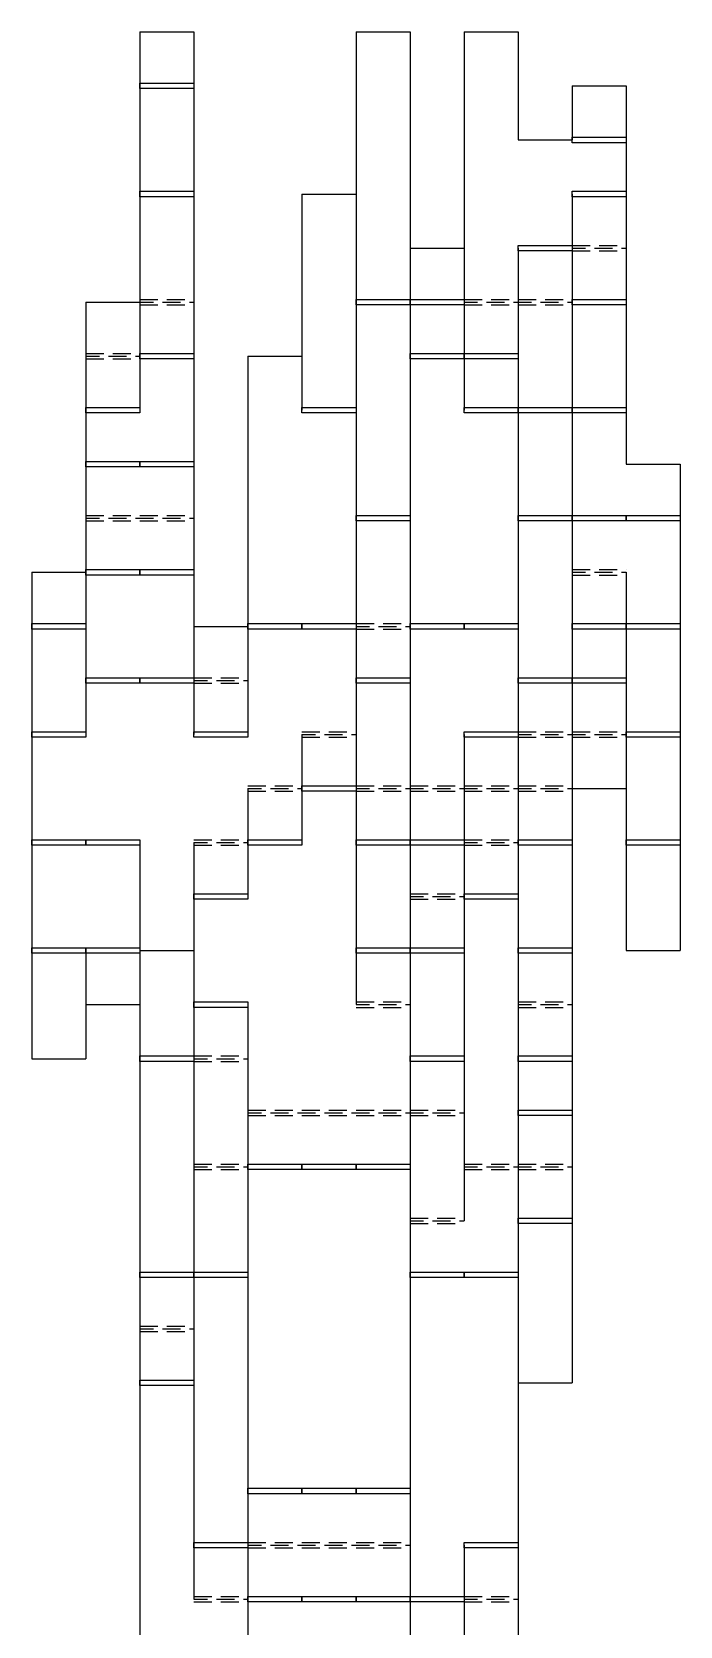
# Model space of a CAD drawing. Header units: millimetres. Extents: x 0 to 133, y 0 to 594.
# Drawn here: x 9.5 to 123.3, y 314.2 to 594 of the extents above; entities that cross this region are included whole.
import ezdxf

# ---------------------------------------------------------------- set-up
doc = ezdxf.new("R2010")
doc.units = ezdxf.units.MM
for name, color, linetype in [('CUT', 3, 'CONTINUOUS'), ('MOUNTAIN_FOLD', 1, 'CONTINUOUS'), ('VALLEY_FOLD', 5, 'CONTINUOUS')]:
    doc.layers.add(name, color=color, linetype=linetype)

msp = doc.modelspace()

# ---------------------------------------------------------------- linework, layer by layer
at = {"layer": 'CUT'}
for p, q in [((28.449, 593.98), (28.449, 584.497)), ((28.449, 593.98), (37.932, 593.98)), ((37.932, 593.98), (37.932, 584.497)), ((66.381, 593.98), (66.381, 584.497)), ((66.381, 593.98), (75.864, 593.98)), ((75.864, 593.98), (75.864, 584.497)), ((85.347, 593.98), (94.83, 593.98)), ((85.347, 593.98), (85.347, 584.497)), ((94.83, 593.98), (94.83, 584.497)), ((28.449, 584.497), (28.449, 575.014)), ((37.932, 584.497), (37.932, 575.014)), ((66.381, 584.497), (66.381, 575.014)), ((75.864, 584.497), (75.864, 575.014)), ((85.347, 584.497), (85.347, 575.014)), ((94.83, 584.497), (94.83, 575.014)), ((104.313, 584.497), (113.796, 584.497)), ((104.313, 584.497), (104.313, 575.014)), ((113.796, 584.497), (113.796, 575.014)), ((28.449, 575.014), (28.449, 565.531)), ((37.932, 575.014), (37.932, 565.531)), ((66.381, 575.014), (66.381, 565.531)), ((75.864, 575.014), (75.864, 565.531)), ((85.347, 575.014), (85.347, 565.531)), ((94.83, 575.014), (104.313, 575.014)), ((113.796, 575.014), (113.796, 565.531)), ((28.449, 565.531), (28.449, 556.048)), ((37.932, 565.531), (37.932, 556.048)), ((56.898, 565.531), (66.381, 565.531)), ((56.898, 565.531), (56.898, 556.048)), ((66.381, 565.531), (66.381, 556.048)), ((75.864, 565.531), (75.864, 556.048)), ((85.347, 565.531), (85.347, 556.048)), ((104.313, 565.531), (104.313, 556.048)), ((113.796, 565.531), (113.796, 556.048)), ((28.449, 556.048), (28.449, 546.565)), ((37.932, 556.048), (37.932, 546.565)), ((56.898, 556.048), (56.898, 546.565)), ((66.381, 556.048), (66.381, 546.565)), ((75.864, 556.048), (75.864, 546.565)), ((75.864, 556.048), (85.347, 556.048)), ((85.347, 556.048), (85.347, 546.565)), ((94.83, 556.048), (94.83, 546.565)), ((104.313, 556.048), (104.313, 546.565)), ((113.796, 556.048), (113.796, 546.565)), ((18.966, 546.565), (28.449, 546.565)), ((18.966, 546.565), (18.966, 537.082)), ((28.449, 546.565), (28.449, 537.082)), ((37.932, 546.565), (37.932, 537.082)), ((56.898, 546.565), (56.898, 537.082)), ((66.381, 546.565), (66.381, 537.082)), ((75.864, 546.565), (75.864, 537.082)), ((85.347, 546.565), (85.347, 537.082)), ((94.83, 546.565), (94.83, 537.082)), ((104.313, 546.565), (104.313, 537.082)), ((113.796, 546.565), (113.796, 537.082)), ((18.966, 537.082), (18.966, 527.599)), ((28.449, 537.082), (28.449, 527.599)), ((37.932, 537.082), (37.932, 527.599)), ((47.415, 537.082), (56.898, 537.082)), ((47.415, 537.082), (47.415, 527.599)), ((56.898, 537.082), (56.898, 527.599)), ((66.381, 537.082), (66.381, 527.599)), ((75.864, 537.082), (75.864, 527.599)), ((85.347, 537.082), (85.347, 527.599)), ((94.83, 537.082), (94.83, 527.599)), ((104.313, 537.082), (104.313, 527.599)), ((113.796, 537.082), (113.796, 527.599)), ((18.966, 527.599), (18.966, 518.116)), ((37.932, 527.599), (37.932, 518.116)), ((47.415, 527.599), (47.415, 518.116)), ((66.381, 527.599), (66.381, 518.116)), ((75.864, 527.599), (75.864, 518.116)), ((94.83, 527.599), (94.83, 518.116)), ((104.313, 527.599), (104.313, 518.116)), ((113.796, 527.599), (113.796, 518.116)), ((18.966, 518.116), (18.966, 508.633)), ((37.932, 518.116), (37.932, 508.633)), ((47.415, 518.116), (47.415, 508.633)), ((66.381, 518.116), (66.381, 508.633)), ((75.864, 518.116), (75.864, 508.633)), ((94.83, 518.116), (94.83, 508.633)), ((104.313, 518.116), (104.313, 508.633)), ((113.796, 518.116), (123.279, 518.116)), ((123.279, 518.116), (123.279, 508.633)), ((18.966, 508.633), (18.966, 499.15)), ((37.932, 508.633), (37.932, 499.15)), ((47.415, 508.633), (47.415, 499.15)), ((66.381, 508.633), (66.381, 499.15)), ((75.864, 508.633), (75.864, 499.15)), ((94.83, 508.633), (94.83, 499.15)), ((104.313, 508.633), (104.313, 499.15)), ((123.279, 508.633), (123.279, 499.15)), ((9.483, 499.15), (9.483, 489.667)), ((9.483, 499.15), (18.966, 499.15)), ((18.966, 499.15), (18.966, 489.667)), ((37.932, 499.15), (37.932, 489.667)), ((47.415, 499.15), (47.415, 489.667)), ((66.381, 499.15), (66.381, 489.667)), ((75.864, 499.15), (75.864, 489.667)), ((94.83, 499.15), (94.83, 489.667)), ((104.313, 499.15), (104.313, 489.667)), ((113.796, 499.15), (113.796, 489.667)), ((123.279, 499.15), (123.279, 489.667)), ((9.483, 489.667), (9.483, 480.184)), ((18.966, 489.667), (18.966, 480.184)), ((37.932, 489.667), (47.415, 489.667)), ((37.932, 489.667), (37.932, 480.184)), ((47.415, 489.667), (47.415, 480.184)), ((66.381, 489.667), (66.381, 480.184)), ((75.864, 489.667), (75.864, 480.184)), ((94.83, 489.667), (94.83, 480.184)), ((104.313, 489.667), (104.313, 480.184)), ((113.796, 489.667), (113.796, 480.184)), ((123.279, 489.667), (123.279, 480.184)), ((9.483, 480.184), (9.483, 470.701)), ((18.966, 480.184), (18.966, 470.701)), ((37.932, 480.184), (37.932, 470.701)), ((47.415, 480.184), (47.415, 470.701)), ((66.381, 480.184), (66.381, 470.701)), ((75.864, 480.184), (75.864, 470.701)), ((94.83, 480.184), (94.83, 470.701)), ((104.313, 480.184), (104.313, 470.701)), ((113.796, 480.184), (113.796, 470.701)), ((123.279, 480.184), (123.279, 470.701)), ((9.483, 470.701), (9.483, 461.218)), ((56.898, 470.701), (56.898, 461.218)), ((66.381, 470.701), (66.381, 461.218)), ((75.864, 470.701), (75.864, 461.218)), ((85.347, 470.701), (85.347, 461.218)), ((94.83, 470.701), (94.83, 461.218)), ((104.313, 470.701), (104.313, 461.218)), ((113.796, 470.701), (113.796, 461.218)), ((123.279, 470.701), (123.279, 461.218)), ((9.483, 461.218), (9.483, 451.735)), ((47.415, 461.218), (47.415, 451.735)), ((56.898, 461.218), (56.898, 451.735)), ((66.381, 461.218), (66.381, 451.735)), ((75.864, 461.218), (75.864, 451.735)), ((85.347, 461.218), (85.347, 451.735)), ((94.83, 461.218), (94.83, 451.735)), ((104.313, 461.218), (113.796, 461.218)), ((104.313, 461.218), (104.313, 451.735)), ((113.796, 461.218), (113.796, 451.735)), ((123.279, 461.218), (123.279, 451.735)), ((9.483, 451.735), (9.483, 442.252)), ((28.449, 451.735), (28.449, 442.252)), ((37.932, 451.735), (37.932, 442.252)), ((47.415, 451.735), (47.415, 442.252)), ((66.381, 451.735), (66.381, 442.252)), ((75.864, 451.735), (75.864, 442.252)), ((85.347, 451.735), (85.347, 442.252)), ((94.83, 451.735), (94.83, 442.252)), ((104.313, 451.735), (104.313, 442.252)), ((113.796, 451.735), (113.796, 442.252)), ((123.279, 451.735), (123.279, 442.252)), ((9.483, 442.252), (9.483, 432.769)), ((28.449, 442.252), (28.449, 432.769)), ((37.932, 442.252), (37.932, 432.769)), ((66.381, 442.252), (66.381, 432.769)), ((75.864, 442.252), (75.864, 432.769)), ((85.347, 442.252), (85.347, 432.769)), ((94.83, 442.252), (94.83, 432.769)), ((104.313, 442.252), (104.313, 432.769)), ((113.796, 442.252), (113.796, 432.769)), ((123.279, 442.252), (123.279, 432.769)), ((9.483, 432.769), (9.483, 423.286)), ((18.966, 432.769), (18.966, 423.286)), ((28.449, 432.769), (28.449, 423.286)), ((28.449, 432.769), (37.932, 432.769)), ((37.932, 432.769), (37.932, 423.286)), ((66.381, 432.769), (66.381, 423.286)), ((75.864, 432.769), (75.864, 423.286)), ((85.347, 432.769), (85.347, 423.286)), ((94.83, 432.769), (94.83, 423.286)), ((104.313, 432.769), (104.313, 423.286)), ((113.796, 432.769), (123.279, 432.769)), ((9.483, 423.286), (9.483, 413.803)), ((18.966, 423.286), (18.966, 413.803)), ((18.966, 423.286), (28.449, 423.286)), ((28.449, 423.286), (28.449, 413.803)), ((37.932, 423.286), (37.932, 413.803)), ((47.415, 423.286), (47.415, 413.803)), ((75.864, 423.286), (75.864, 413.803)), ((85.347, 423.286), (85.347, 413.803)), ((94.83, 423.286), (94.83, 413.803)), ((104.313, 423.286), (104.313, 413.803)), ((9.483, 413.803), (18.966, 413.803)), ((28.449, 413.803), (28.449, 404.32)), ((37.932, 413.803), (37.932, 404.32)), ((47.415, 413.803), (47.415, 404.32)), ((75.864, 413.803), (75.864, 404.32)), ((85.347, 413.803), (85.347, 404.32)), ((94.83, 413.803), (94.83, 404.32)), ((104.313, 413.803), (104.313, 404.32)), ((28.449, 404.32), (28.449, 394.837)), ((37.932, 404.32), (37.932, 394.837)), ((47.415, 404.32), (47.415, 394.837)), ((75.864, 404.32), (75.864, 394.837)), ((85.347, 404.32), (85.347, 394.837)), ((94.83, 404.32), (94.83, 394.837)), ((104.313, 404.32), (104.313, 394.837)), ((28.449, 394.837), (28.449, 385.354)), ((37.932, 394.837), (37.932, 385.354)), ((47.415, 394.837), (47.415, 385.354)), ((75.864, 394.837), (75.864, 385.354)), ((85.347, 394.837), (85.347, 385.354)), ((94.83, 394.837), (94.83, 385.354)), ((104.313, 394.837), (104.313, 385.354)), ((28.449, 385.354), (28.449, 375.871)), ((37.932, 385.354), (37.932, 375.871)), ((47.415, 385.354), (47.415, 375.871)), ((75.864, 385.354), (75.864, 375.871)), ((94.83, 385.354), (94.83, 375.871)), ((104.313, 385.354), (104.313, 375.871)), ((28.449, 375.871), (28.449, 366.388)), ((37.932, 375.871), (37.932, 366.388)), ((47.415, 375.871), (47.415, 366.388)), ((75.864, 375.871), (75.864, 366.388)), ((94.83, 375.871), (94.83, 366.388)), ((104.313, 375.871), (104.313, 366.388)), ((28.449, 366.388), (28.449, 356.905)), ((37.932, 366.388), (37.932, 356.905)), ((47.415, 366.388), (47.415, 356.905)), ((75.864, 366.388), (75.864, 356.905)), ((94.83, 366.388), (94.83, 356.905)), ((104.313, 366.388), (104.313, 356.905)), ((28.449, 356.905), (28.449, 347.422)), ((37.932, 356.905), (37.932, 347.422)), ((47.415, 356.905), (47.415, 347.422)), ((75.864, 356.905), (75.864, 347.422)), ((94.83, 356.905), (104.313, 356.905)), ((94.83, 356.905), (94.83, 347.422)), ((28.449, 347.422), (28.449, 337.939)), ((37.932, 347.422), (37.932, 337.939)), ((47.415, 347.422), (47.415, 337.939)), ((75.864, 347.422), (75.864, 337.939)), ((94.83, 347.422), (94.83, 337.939)), ((28.449, 337.939), (28.449, 328.456)), ((37.932, 337.939), (37.932, 328.456)), ((47.415, 337.939), (47.415, 328.456)), ((75.864, 337.939), (75.864, 328.456)), ((94.83, 337.939), (94.83, 328.456)), ((28.449, 328.456), (28.449, 318.973)), ((37.932, 328.456), (37.932, 318.973)), ((47.415, 328.456), (47.415, 318.973)), ((75.864, 328.456), (75.864, 318.973)), ((85.347, 328.456), (85.347, 318.973)), ((94.83, 328.456), (94.83, 318.973)), ((28.449, 318.973), (28.449, 309.49)), ((47.415, 318.973), (47.415, 309.49)), ((75.864, 318.973), (75.864, 309.49)), ((85.347, 318.973), (85.347, 309.49)), ((94.83, 318.973), (94.83, 309.49))]:
    msp.add_line(p, q, dxfattribs=at)
at = {"layer": 'MOUNTAIN_FOLD'}
for points in [[(28.449, 584.9711), (37.932, 584.9711), (37.932, 584.0229), (28.449, 584.0229)], [(104.313, 575.4882), (113.796, 575.4882), (113.796, 574.5399), (104.313, 574.5399)], [(28.449, 566.0052), (37.932, 566.0052), (37.932, 565.0569), (28.449, 565.0569)], [(104.313, 566.0052), (113.796, 566.0052), (113.796, 565.0569), (104.313, 565.0569)], [(94.83, 556.5222), (104.313, 556.5222), (104.313, 555.5738), (94.83, 555.5738)], [(66.381, 547.0392), (75.864, 547.0392), (75.864, 546.0909), (66.381, 546.0909)], [(75.864, 547.0392), (85.347, 547.0392), (85.347, 546.0909), (75.864, 546.0909)], [(104.313, 547.0392), (113.796, 547.0392), (113.796, 546.0909), (104.313, 546.0909)], [(28.449, 537.5562), (37.932, 537.5562), (37.932, 536.6078), (28.449, 536.6078)], [(75.864, 537.5562), (85.347, 537.5562), (85.347, 536.6078), (75.864, 536.6078)], [(85.347, 537.5562), (94.83, 537.5562), (94.83, 536.6078), (85.347, 536.6078)], [(18.966, 528.0732), (28.449, 528.0732), (28.449, 527.1249), (18.966, 527.1249)], [(56.898, 528.0732), (66.381, 528.0732), (66.381, 527.1249), (56.898, 527.1249)], [(85.347, 528.0732), (94.83, 528.0732), (94.83, 527.1249), (85.347, 527.1249)], [(94.83, 528.0732), (104.313, 528.0732), (104.313, 527.1249), (94.83, 527.1249)], [(104.313, 528.0732), (113.796, 528.0732), (113.796, 527.1249), (104.313, 527.1249)], [(18.966, 518.5901), (28.449, 518.5901), (28.449, 517.6418), (18.966, 517.6418)], [(28.449, 518.5901), (37.932, 518.5901), (37.932, 517.6418), (28.449, 517.6418)], [(66.381, 509.1072), (75.864, 509.1072), (75.864, 508.1589), (66.381, 508.1589)], [(94.83, 509.1072), (104.313, 509.1072), (104.313, 508.1589), (94.83, 508.1589)], [(104.313, 509.1072), (113.796, 509.1072), (113.796, 508.1589), (104.313, 508.1589)], [(113.796, 509.1072), (123.279, 509.1072), (123.279, 508.1589), (113.796, 508.1589)], [(18.966, 499.6241), (28.449, 499.6241), (28.449, 498.6759), (18.966, 498.6759)], [(28.449, 499.6241), (37.932, 499.6241), (37.932, 498.6759), (28.449, 498.6759)], [(9.483, 490.1412), (18.966, 490.1412), (18.966, 489.1929), (9.483, 489.1929)], [(47.415, 490.1412), (56.898, 490.1412), (56.898, 489.1929), (47.415, 489.1929)], [(56.898, 490.1412), (66.381, 490.1412), (66.381, 489.1929), (56.898, 489.1929)], [(75.864, 490.1412), (85.347, 490.1412), (85.347, 489.1929), (75.864, 489.1929)], [(85.347, 490.1412), (94.83, 490.1412), (94.83, 489.1929), (85.347, 489.1929)], [(104.313, 490.1412), (113.796, 490.1412), (113.796, 489.1929), (104.313, 489.1929)], [(113.796, 490.1412), (123.279, 490.1412), (123.279, 489.1929), (113.796, 489.1929)], [(18.966, 480.6581), (28.449, 480.6581), (28.449, 479.7099), (18.966, 479.7099)], [(28.449, 480.6581), (37.932, 480.6581), (37.932, 479.7099), (28.449, 479.7099)], [(66.381, 480.6581), (75.864, 480.6581), (75.864, 479.7099), (66.381, 479.7099)], [(94.83, 480.6581), (104.313, 480.6581), (104.313, 479.7099), (94.83, 479.7099)], [(104.313, 480.6581), (113.796, 480.6581), (113.796, 479.7099), (104.313, 479.7099)], [(9.483, 471.1752), (18.966, 471.1752), (18.966, 470.2269), (9.483, 470.2269)], [(37.932, 471.1752), (47.415, 471.1752), (47.415, 470.2269), (37.932, 470.2269)], [(85.347, 471.1752), (94.83, 471.1752), (94.83, 470.2269), (85.347, 470.2269)], [(113.796, 471.1752), (123.279, 471.1752), (123.279, 470.2269), (113.796, 470.2269)], [(56.898, 461.6922), (66.381, 461.6922), (66.381, 460.7439), (56.898, 460.7439)], [(9.483, 452.2092), (18.966, 452.2092), (18.966, 451.2609), (9.483, 451.2609)], [(18.966, 452.2092), (28.449, 452.2092), (28.449, 451.2609), (18.966, 451.2609)], [(47.415, 452.2092), (56.898, 452.2092), (56.898, 451.2609), (47.415, 451.2609)], [(66.381, 452.2092), (75.864, 452.2092), (75.864, 451.2609), (66.381, 451.2609)], [(75.864, 452.2092), (85.347, 452.2092), (85.347, 451.2609), (75.864, 451.2609)], [(94.83, 452.2092), (104.313, 452.2092), (104.313, 451.2609), (94.83, 451.2609)], [(113.796, 452.2092), (123.279, 452.2092), (123.279, 451.2609), (113.796, 451.2609)], [(37.932, 442.7262), (47.415, 442.7262), (47.415, 441.7779), (37.932, 441.7779)], [(85.347, 442.7262), (94.83, 442.7262), (94.83, 441.7779), (85.347, 441.7779)], [(9.483, 433.2432), (18.966, 433.2432), (18.966, 432.2948), (9.483, 432.2948)], [(18.966, 433.2432), (28.449, 433.2432), (28.449, 432.2948), (18.966, 432.2948)], [(66.381, 433.2432), (75.864, 433.2432), (75.864, 432.2948), (66.381, 432.2948)], [(75.864, 433.2432), (85.347, 433.2432), (85.347, 432.2948), (75.864, 432.2948)], [(94.83, 433.2432), (104.313, 433.2432), (104.313, 432.2948), (94.83, 432.2948)], [(37.932, 423.7602), (47.415, 423.7602), (47.415, 422.8119), (37.932, 422.8119)], [(28.449, 414.2772), (37.932, 414.2772), (37.932, 413.3288), (28.449, 413.3288)], [(75.864, 414.2772), (85.347, 414.2772), (85.347, 413.3288), (75.864, 413.3288)], [(94.83, 414.2772), (104.313, 414.2772), (104.313, 413.3288), (94.83, 413.3288)], [(94.83, 404.7942), (104.313, 404.7942), (104.313, 403.8459), (94.83, 403.8459)], [(47.415, 395.3111), (56.898, 395.3111), (56.898, 394.3628), (47.415, 394.3628)], [(56.898, 395.3111), (66.381, 395.3111), (66.381, 394.3628), (56.898, 394.3628)], [(66.381, 395.3111), (75.864, 395.3111), (75.864, 394.3628), (66.381, 394.3628)], [(94.83, 385.8282), (104.313, 385.8282), (104.313, 384.8799), (94.83, 384.8799)], [(28.449, 376.3451), (37.932, 376.3451), (37.932, 375.3968), (28.449, 375.3968)], [(37.932, 376.3451), (47.415, 376.3451), (47.415, 375.3968), (37.932, 375.3968)], [(75.864, 376.3451), (85.347, 376.3451), (85.347, 375.3968), (75.864, 375.3968)], [(85.347, 376.3451), (94.83, 376.3451), (94.83, 375.3968), (85.347, 375.3968)], [(28.449, 357.3792), (37.932, 357.3792), (37.932, 356.4309), (28.449, 356.4309)], [(47.415, 338.4132), (56.898, 338.4132), (56.898, 337.4649), (47.415, 337.4649)], [(56.898, 338.4132), (66.381, 338.4132), (66.381, 337.4649), (56.898, 337.4649)], [(66.381, 338.4132), (75.864, 338.4132), (75.864, 337.4649), (66.381, 337.4649)], [(37.932, 328.9302), (47.415, 328.9302), (47.415, 327.9819), (37.932, 327.9819)], [(85.347, 328.9302), (94.83, 328.9302), (94.83, 327.9819), (85.347, 327.9819)], [(47.415, 319.4472), (56.898, 319.4472), (56.898, 318.4989), (47.415, 318.4989)], [(56.898, 319.4472), (66.381, 319.4472), (66.381, 318.4989), (56.898, 318.4989)], [(66.381, 319.4472), (75.864, 319.4472), (75.864, 318.4989), (66.381, 318.4989)], [(75.864, 319.4472), (85.347, 319.4472), (85.347, 318.4989), (75.864, 318.4989)]]:
    msp.add_lwpolyline(points, close=True, dxfattribs=at)
at = {"layer": 'VALLEY_FOLD'}
for p, q in [((104.313, 556.5221), (107.474, 556.5221)), ((104.313, 556.048), (106.6838, 556.048)), ((104.313, 555.5738), (107.474, 555.5738)), ((108.2643, 556.048), (111.4253, 556.048)), ((109.0545, 556.5221), (112.2155, 556.5221)), ((109.0545, 555.5738), (112.2155, 555.5738)), ((113.0058, 556.048), (113.796, 556.048)), ((113.796, 556.5221), (113.796, 556.5221)), ((113.796, 555.5738), (113.796, 555.5738)), ((28.449, 547.0391), (31.61, 547.0391)), ((28.449, 546.565), (30.8198, 546.565)), ((28.449, 546.0908), (31.61, 546.0908)), ((32.4002, 546.565), (35.5613, 546.565)), ((33.1905, 547.0391), (36.3515, 547.0391)), ((33.1905, 546.0908), (36.3515, 546.0908)), ((37.1418, 546.565), (37.932, 546.565)), ((85.347, 547.0391), (88.508, 547.0391)), ((85.347, 546.565), (87.7177, 546.565)), ((85.347, 546.0908), (88.508, 546.0908)), ((89.2982, 546.565), (92.4592, 546.565)), ((90.0885, 547.0391), (93.2495, 547.0391)), ((90.0885, 546.0908), (93.2495, 546.0908)), ((94.0397, 546.565), (94.83, 546.565)), ((94.83, 547.0391), (94.83, 547.0391)), ((94.83, 547.0391), (97.991, 547.0391)), ((94.83, 546.565), (97.2007, 546.565)), ((94.83, 546.0908), (97.991, 546.0908)), ((94.83, 546.0908), (94.83, 546.0908)), ((98.7812, 546.565), (101.9423, 546.565)), ((99.5715, 547.0391), (102.7325, 547.0391)), ((99.5715, 546.0908), (102.7325, 546.0908)), ((103.5228, 546.565), (104.313, 546.565)), ((104.313, 547.0391), (104.313, 547.0391)), ((104.313, 546.0908), (104.313, 546.0908)), ((18.966, 537.5561), (22.127, 537.5561)), ((23.7075, 537.5561), (26.8685, 537.5561)), ((18.966, 537.082), (21.3368, 537.082)), ((18.966, 536.6078), (22.127, 536.6078)), ((22.9173, 537.082), (26.0783, 537.082)), ((23.7075, 536.6078), (26.8685, 536.6078)), ((27.6588, 537.082), (28.449, 537.082)), ((18.966, 509.1071), (22.127, 509.1071)), ((18.966, 508.633), (21.3368, 508.633)), ((18.966, 508.1588), (22.127, 508.1588)), ((22.9173, 508.633), (26.0783, 508.633)), ((23.7075, 509.1071), (26.8685, 509.1071)), ((23.7075, 508.1588), (26.8685, 508.1588)), ((27.6588, 508.633), (28.449, 508.633)), ((28.449, 509.1071), (31.61, 509.1071)), ((28.449, 508.633), (30.8198, 508.633)), ((28.449, 508.1588), (31.61, 508.1588)), ((32.4002, 508.633), (35.5613, 508.633)), ((33.1905, 509.1071), (36.3515, 509.1071)), ((33.1905, 508.1588), (36.3515, 508.1588)), ((37.1418, 508.633), (37.932, 508.633)), ((104.313, 499.6241), (107.474, 499.6241)), ((104.313, 499.15), (106.6838, 499.15)), ((104.313, 498.6758), (107.474, 498.6758)), ((108.2643, 499.15), (111.4253, 499.15)), ((109.0545, 499.6241), (112.2155, 499.6241)), ((109.0545, 498.6758), (112.2155, 498.6758)), ((113.0058, 499.15), (113.796, 499.15)), ((113.796, 499.6241), (113.796, 499.6241)), ((113.796, 498.6758), (113.796, 498.6758)), ((66.381, 490.1411), (69.542, 490.1411)), ((66.381, 489.667), (68.7518, 489.667)), ((70.3323, 489.667), (73.4933, 489.667)), ((71.1225, 490.1411), (74.2835, 490.1411)), ((75.0738, 489.667), (75.864, 489.667)), ((75.864, 490.1411), (75.864, 490.1411)), ((66.381, 489.1929), (69.542, 489.1929)), ((71.1225, 489.1929), (74.2835, 489.1929)), ((75.864, 489.1929), (75.864, 489.1929)), ((37.932, 480.6581), (41.093, 480.6581)), ((37.932, 480.184), (40.3028, 480.184)), ((37.932, 479.7098), (41.093, 479.7098)), ((41.8833, 480.184), (45.0443, 480.184)), ((42.6735, 480.6581), (45.8345, 480.6581)), ((42.6735, 479.7098), (45.8345, 479.7098)), ((46.6248, 480.184), (47.415, 480.184)), ((56.898, 471.1751), (60.059, 471.1751)), ((56.898, 470.701), (59.2688, 470.701)), ((56.898, 470.2268), (60.059, 470.2268)), ((60.8493, 470.701), (64.0102, 470.701)), ((61.6395, 471.1751), (64.8005, 471.1751)), ((61.6395, 470.2268), (64.8005, 470.2268)), ((65.5907, 470.701), (66.381, 470.701)), ((94.83, 471.1751), (97.991, 471.1751)), ((94.83, 470.701), (97.2007, 470.701)), ((94.83, 470.2268), (97.991, 470.2268)), ((98.7812, 470.701), (101.9423, 470.701)), ((99.5715, 471.1751), (102.7325, 471.1751)), ((99.5715, 470.2268), (102.7325, 470.2268)), ((103.5228, 470.701), (104.313, 470.701)), ((104.313, 471.1751), (104.313, 471.1751)), ((104.313, 471.1751), (107.474, 471.1751)), ((104.313, 470.701), (106.6838, 470.701)), ((104.313, 470.2268), (104.313, 470.2268)), ((104.313, 470.2268), (107.474, 470.2268)), ((108.2643, 470.701), (111.4253, 470.701)), ((109.0545, 471.1751), (112.2155, 471.1751)), ((109.0545, 470.2268), (112.2155, 470.2268)), ((113.0058, 470.701), (113.796, 470.701)), ((113.796, 471.1751), (113.796, 471.1751)), ((113.796, 470.2268), (113.796, 470.2268)), ((47.415, 461.6922), (50.576, 461.6922)), ((52.1565, 461.6922), (55.3175, 461.6922)), ((56.898, 461.6922), (56.898, 461.6922)), ((66.381, 461.6922), (69.542, 461.6922)), ((71.1225, 461.6922), (74.2835, 461.6922)), ((75.864, 461.6922), (79.025, 461.6922)), ((75.864, 461.6922), (75.864, 461.6922)), ((80.6055, 461.6922), (83.7665, 461.6922)), ((85.347, 461.6922), (88.508, 461.6922)), ((90.0885, 461.6922), (93.2495, 461.6922)), ((94.83, 461.6922), (97.991, 461.6922)), ((94.83, 461.6922), (94.83, 461.6922)), ((99.5715, 461.6922), (102.7325, 461.6922)), ((104.313, 461.6922), (104.313, 461.6922)), ((47.415, 461.218), (49.7858, 461.218)), ((47.415, 460.7438), (50.576, 460.7438)), ((51.3663, 461.218), (54.5272, 461.218)), ((52.1565, 460.7438), (55.3175, 460.7438)), ((56.1077, 461.218), (56.898, 461.218)), ((56.898, 460.7438), (56.898, 460.7438)), ((66.381, 461.218), (68.7518, 461.218)), ((66.381, 460.7438), (69.542, 460.7438)), ((70.3323, 461.218), (73.4933, 461.218)), ((71.1225, 460.7438), (74.2835, 460.7438)), ((75.0738, 461.218), (75.864, 461.218)), ((75.864, 461.218), (78.2348, 461.218)), ((75.864, 460.7438), (75.864, 460.7438)), ((75.864, 460.7438), (79.025, 460.7438)), ((79.8153, 461.218), (82.9763, 461.218)), ((80.6055, 460.7438), (83.7665, 460.7438)), ((84.5568, 461.218), (85.347, 461.218)), ((85.347, 461.218), (87.7177, 461.218)), ((85.347, 460.7438), (88.508, 460.7438)), ((89.2982, 461.218), (92.4592, 461.218)), ((90.0885, 460.7438), (93.2495, 460.7438)), ((94.0397, 461.218), (94.83, 461.218)), ((94.83, 461.218), (97.2007, 461.218)), ((94.83, 460.7438), (97.991, 460.7438)), ((94.83, 460.7438), (94.83, 460.7438)), ((98.7812, 461.218), (101.9423, 461.218)), ((99.5715, 460.7438), (102.7325, 460.7438)), ((103.5228, 461.218), (104.313, 461.218)), ((104.313, 460.7438), (104.313, 460.7438)), ((37.932, 452.2092), (41.093, 452.2092)), ((37.932, 451.735), (40.3028, 451.735)), ((37.932, 451.2608), (41.093, 451.2608)), ((41.8833, 451.735), (45.0443, 451.735)), ((42.6735, 452.2092), (45.8345, 452.2092)), ((42.6735, 451.2608), (45.8345, 451.2608)), ((46.6248, 451.735), (47.415, 451.735)), ((85.347, 452.2092), (88.508, 452.2092)), ((85.347, 451.735), (87.7177, 451.735)), ((85.347, 451.2608), (88.508, 451.2608)), ((89.2982, 451.735), (92.4592, 451.735)), ((90.0885, 452.2092), (93.2495, 452.2092)), ((90.0885, 451.2608), (93.2495, 451.2608)), ((94.0397, 451.735), (94.83, 451.735)), ((94.83, 452.2092), (94.83, 452.2092)), ((94.83, 451.2608), (94.83, 451.2608)), ((75.864, 442.7262), (79.025, 442.7262)), ((75.864, 442.252), (78.2348, 442.252)), ((79.8153, 442.252), (82.9763, 442.252)), ((80.6055, 442.7262), (83.7665, 442.7262)), ((84.5568, 442.252), (85.347, 442.252)), ((75.864, 441.7778), (79.025, 441.7778)), ((80.6055, 441.7778), (83.7665, 441.7778)), ((66.381, 423.7601), (69.542, 423.7601)), ((66.381, 423.286), (68.7518, 423.286)), ((66.381, 422.8118), (69.542, 422.8118)), ((70.3323, 423.286), (73.4933, 423.286)), ((71.1225, 423.7601), (74.2835, 423.7601)), ((71.1225, 422.8118), (74.2835, 422.8118)), ((75.0738, 423.286), (75.864, 423.286)), ((75.864, 423.7601), (75.864, 423.7601)), ((75.864, 422.8118), (75.864, 422.8118)), ((94.83, 423.7601), (97.991, 423.7601)), ((94.83, 423.286), (97.2007, 423.286)), ((94.83, 422.8118), (97.991, 422.8118)), ((98.7812, 423.286), (101.9423, 423.286)), ((99.5715, 423.7601), (102.7325, 423.7601)), ((99.5715, 422.8118), (102.7325, 422.8118)), ((103.5228, 423.286), (104.313, 423.286)), ((104.313, 423.7601), (104.313, 423.7601)), ((104.313, 422.8118), (104.313, 422.8118)), ((37.932, 414.2771), (41.093, 414.2771)), ((42.6735, 414.2771), (45.8345, 414.2771)), ((37.932, 413.803), (40.3028, 413.803)), ((37.932, 413.3288), (41.093, 413.3288)), ((41.8833, 413.803), (45.0443, 413.803)), ((42.6735, 413.3288), (45.8345, 413.3288)), ((46.6248, 413.803), (47.415, 413.803)), ((47.415, 404.7941), (50.576, 404.7941)), ((47.415, 404.32), (49.7858, 404.32)), ((47.415, 403.8458), (50.576, 403.8458)), ((51.3663, 404.32), (54.5272, 404.32)), ((52.1565, 404.7941), (55.3175, 404.7941)), ((52.1565, 403.8458), (55.3175, 403.8458)), ((56.1077, 404.32), (56.898, 404.32)), ((56.898, 404.7941), (60.059, 404.7941)), ((56.898, 404.7941), (56.898, 404.7941)), ((56.898, 404.32), (59.2688, 404.32)), ((56.898, 403.8458), (60.059, 403.8458)), ((56.898, 403.8458), (56.898, 403.8458)), ((60.8493, 404.32), (64.0102, 404.32)), ((61.6395, 404.7941), (64.8005, 404.7941)), ((61.6395, 403.8458), (64.8005, 403.8458)), ((65.5907, 404.32), (66.381, 404.32)), ((66.381, 404.7941), (69.542, 404.7941)), ((66.381, 404.32), (68.7518, 404.32)), ((66.381, 403.8458), (69.542, 403.8458)), ((70.3323, 404.32), (73.4933, 404.32)), ((71.1225, 404.7941), (74.2835, 404.7941)), ((71.1225, 403.8458), (74.2835, 403.8458)), ((75.0738, 404.32), (75.864, 404.32)), ((75.864, 404.7941), (75.864, 404.7941)), ((75.864, 404.7941), (79.025, 404.7941)), ((75.864, 404.32), (78.2348, 404.32)), ((75.864, 403.8458), (79.025, 403.8458)), ((75.864, 403.8458), (75.864, 403.8458)), ((79.8153, 404.32), (82.9763, 404.32)), ((80.6055, 404.7941), (83.7665, 404.7941)), ((80.6055, 403.8458), (83.7665, 403.8458)), ((84.5568, 404.32), (85.347, 404.32)), ((37.932, 395.3112), (41.093, 395.3112)), ((37.932, 394.837), (40.3028, 394.837)), ((41.8833, 394.837), (45.0443, 394.837)), ((42.6735, 395.3112), (45.8345, 395.3112)), ((46.6248, 394.837), (47.415, 394.837)), ((85.347, 395.3112), (88.508, 395.3112)), ((85.347, 394.837), (87.7177, 394.837)), ((89.2982, 394.837), (92.4592, 394.837)), ((90.0885, 395.3112), (93.2495, 395.3112)), ((94.0397, 394.837), (94.83, 394.837)), ((94.83, 395.3112), (97.991, 395.3112)), ((94.83, 395.3112), (94.83, 395.3112)), ((94.83, 394.837), (97.2007, 394.837)), ((98.7812, 394.837), (101.9423, 394.837)), ((99.5715, 395.3112), (102.7325, 395.3112)), ((103.5228, 394.837), (104.313, 394.837)), ((104.313, 395.3112), (104.313, 395.3112)), ((37.932, 394.3628), (41.093, 394.3628)), ((42.6735, 394.3628), (45.8345, 394.3628)), ((85.347, 394.3628), (88.508, 394.3628)), ((90.0885, 394.3628), (93.2495, 394.3628)), ((94.83, 394.3628), (94.83, 394.3628)), ((94.83, 394.3628), (97.991, 394.3628)), ((99.5715, 394.3628), (102.7325, 394.3628)), ((104.313, 394.3628), (104.313, 394.3628)), ((75.864, 385.8282), (79.025, 385.8282)), ((75.864, 385.354), (78.2348, 385.354)), ((75.864, 384.8798), (79.025, 384.8798)), ((79.8153, 385.354), (82.9763, 385.354)), ((80.6055, 385.8282), (83.7665, 385.8282)), ((80.6055, 384.8798), (83.7665, 384.8798)), ((84.5568, 385.354), (85.347, 385.354)), ((28.449, 366.8621), (31.61, 366.8621)), ((33.1905, 366.8621), (36.3515, 366.8621)), ((28.449, 366.388), (30.8198, 366.388)), ((28.449, 365.9138), (31.61, 365.9138)), ((32.4002, 366.388), (35.5613, 366.388)), ((33.1905, 365.9138), (36.3515, 365.9138)), ((37.1418, 366.388), (37.932, 366.388)), ((47.415, 328.9302), (50.576, 328.9302)), ((47.415, 328.456), (49.7858, 328.456)), ((47.415, 327.9818), (50.576, 327.9818)), ((51.3663, 328.456), (54.5272, 328.456)), ((52.1565, 328.9302), (55.3175, 328.9302)), ((52.1565, 327.9818), (55.3175, 327.9818)), ((56.1077, 328.456), (56.898, 328.456)), ((56.898, 328.9302), (56.898, 328.9302)), ((56.898, 328.9302), (60.059, 328.9302)), ((56.898, 328.456), (59.2688, 328.456)), ((56.898, 327.9818), (60.059, 327.9818)), ((56.898, 327.9818), (56.898, 327.9818)), ((60.8493, 328.456), (64.0102, 328.456)), ((61.6395, 328.9302), (64.8005, 328.9302)), ((61.6395, 327.9818), (64.8005, 327.9818)), ((65.5907, 328.456), (66.381, 328.456)), ((66.381, 328.9302), (69.542, 328.9302)), ((66.381, 328.456), (68.7518, 328.456)), ((66.381, 327.9818), (69.542, 327.9818)), ((70.3323, 328.456), (73.4933, 328.456)), ((71.1225, 328.9302), (74.2835, 328.9302)), ((71.1225, 327.9818), (74.2835, 327.9818)), ((75.0738, 328.456), (75.864, 328.456)), ((75.864, 328.9302), (75.864, 328.9302)), ((75.864, 327.9818), (75.864, 327.9818)), ((37.932, 319.4472), (41.093, 319.4472)), ((37.932, 318.973), (40.3028, 318.973)), ((41.8833, 318.973), (45.0443, 318.973)), ((42.6735, 319.4472), (45.8345, 319.4472)), ((46.6248, 318.973), (47.415, 318.973)), ((85.347, 319.4472), (88.508, 319.4472)), ((85.347, 318.973), (87.7177, 318.973)), ((89.2982, 318.973), (92.4592, 318.973)), ((90.0885, 319.4472), (93.2495, 319.4472)), ((94.0397, 318.973), (94.83, 318.973)), ((94.83, 319.4472), (94.83, 319.4472)), ((37.932, 318.4988), (41.093, 318.4988)), ((42.6735, 318.4988), (45.8345, 318.4988)), ((85.347, 318.4988), (88.508, 318.4988)), ((90.0885, 318.4988), (93.2495, 318.4988)), ((94.83, 318.4988), (94.83, 318.4988))]:
    msp.add_line(p, q, dxfattribs=at)

doc.saveas('drawing.dxf')
